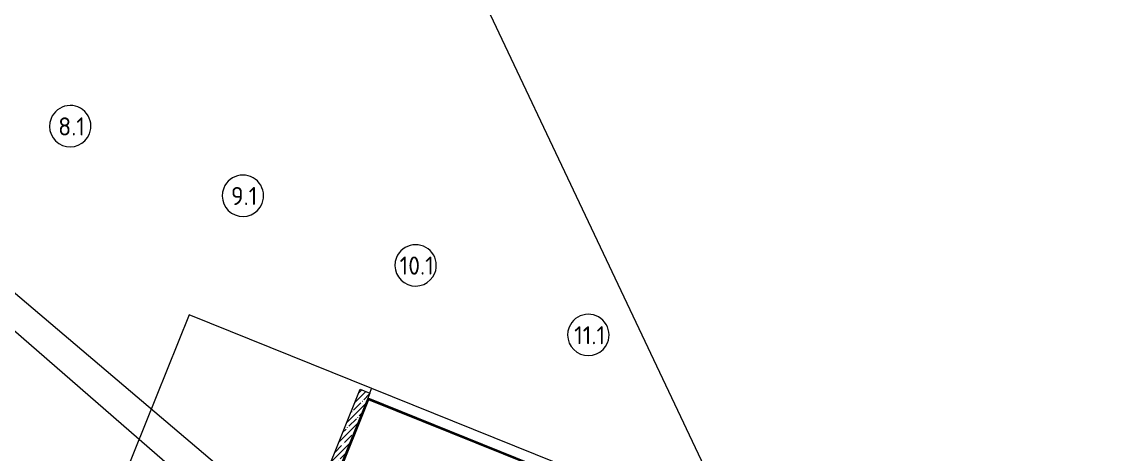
# Model space of a CAD drawing. Header units: millimetres. Extents: x -584918 to 2941280, y 3000189 to 4229862.
# Drawn here: x 199850 to 220931, y 3485440 to 3493801 of the extents above; entities that cross this region are included whole.
import ezdxf

# ---------------------------------------------------------------- set-up
doc = ezdxf.new("R2010")
doc.units = ezdxf.units.MM
for name, color, linetype, lineweight in [('Оси', 7, 'Continuous', 0), ('Перекрытие', 7, 'Continuous', 0), ('Стены внутренние', 7, 'Continuous', 0), ('Стены несущие', 7, 'Continuous', 0), ('Стены отделка', 7, 'Continuous', 0), ('экспертиза ДУ пояснения', 6, 'Continuous', 0)]:
    doc.layers.add(name, color=color, linetype=linetype, lineweight=lineweight)
doc.styles.add('GOST Common_1', font='', dxfattribs={"height": 700})
doc.styles.get('GOST Common_1').set_extended_font_data('GOST Common')

# ---------------------------------------------------------------- blocks, each defined once
blk = doc.blocks.new('Ось сетки - Круг_Ø8 мм-6577-АР Этаж 00')
at = {"layer": 'Оси'}
for start, end in [(360, 180), (180, 360)]:
    blk.add_arc((0, 0), 4, start, end, dxfattribs=at)

msp = doc.modelspace()

# ---------------------------------------------------------------- hatches: boundary and pattern name
at = {"layer": 'Стены внутренние'}
h = msp.add_hatch(dxfattribs=at)
h.set_pattern_fill('FP_8', color=256, style=0, pattern_type=2)
h.set_pattern_definition([(45, (195455.01, 3453476.28), (-114.04925, 114.04925), []), (45, (195569.06, 3453476.28), (-114.04925, 114.04925), [201.612, -40.322, 3.353, -36.97])])
h.paths.add_polyline_path([(202688.488, 3476974.202), (206575.762, 3486620.399), (206390.258, 3486695.154), (202502.985, 3477048.957)])

# ---------------------------------------------------------------- linework, layer by layer
at = {"layer": 'Перекрытие'}
for p, q in [((203088.567, 3488133.5), (201032.798, 3483032.146)), ((225334.962, 3479168.536), (203088.567, 3488133.5)), ((206575.762, 3486620.399), (206613.139, 3486713.151))]:
    msp.add_line(p, q, dxfattribs=at)
at = {"layer": 'Стены внутренние'}
for p, q in [((206554.996, 3486488.608), (204596.409, 3481628.409)), ((209690.01, 3485225.244), (206554.996, 3486488.608))]:
    msp.add_line(p, q, dxfattribs=at)
at = {"layer": 'Стены несущие'}
for p, q in [((202502.985, 3477048.957), (206390.258, 3486695.154)), ((206390.258, 3486695.154), (206575.762, 3486620.399)), ((206575.762, 3486620.399), (202763.244, 3477159.706))]:
    msp.add_line(p, q, dxfattribs=at)
at = {"layer": 'Стены отделка'}
for p, q in [((206549.459, 3486501.621), (204583.396, 3481622.872)), ((206538.384, 3486527.647), (209729.049, 3485241.856)), ((209703.023, 3485230.782), (206549.459, 3486501.621))]:
    msp.add_line(p, q, dxfattribs=at)
at = {"layer": 'экспертиза ДУ пояснения'}
for points in [[(195502.019, 3522248.046), (218907.742, 3472816.14)], [(164474.844, 3518489.191), (212333.85, 3476842.158)], [(213369.944, 3476952.906), (164474.844, 3518489.191)]]:
    msp.add_lwpolyline(points, dxfattribs=at)

# ---------------------------------------------------------------- block references
at = {"layer": 'Оси', "xscale": 99.99999999999994, "yscale": 99.99999999999994, "zscale": 99.99999999999994, "rotation": 338.0513009164571}
for p in [(200785.695, 3491782.855), (204124.763, 3490437.26), (207463.831, 3489091.666), (210802.899, 3487746.071)]:
    msp.add_blockref('Ось сетки - Круг_Ø8 мм-6577-АР Этаж 00', p, dxfattribs=at)

# ---------------------------------------------------------------- texts
at = {"layer": 'Оси', "char_height": 350, "attachment_point": 1, "style": 'GOST Common_1'}
for s, insert, width in [('8.1', (200553.235, 3491953.244), 577.215), ('9.1', (203892.303, 3490607.649), 577.215), ('10.1', (207153.971, 3489262.055), 764.80987), ('11.1', (210528.589, 3487916.46), 678.22762)]:
    msp.add_mtext(s, dxfattribs=dict(at, insert=insert, width=width))

doc.saveas('drawing.dxf')
